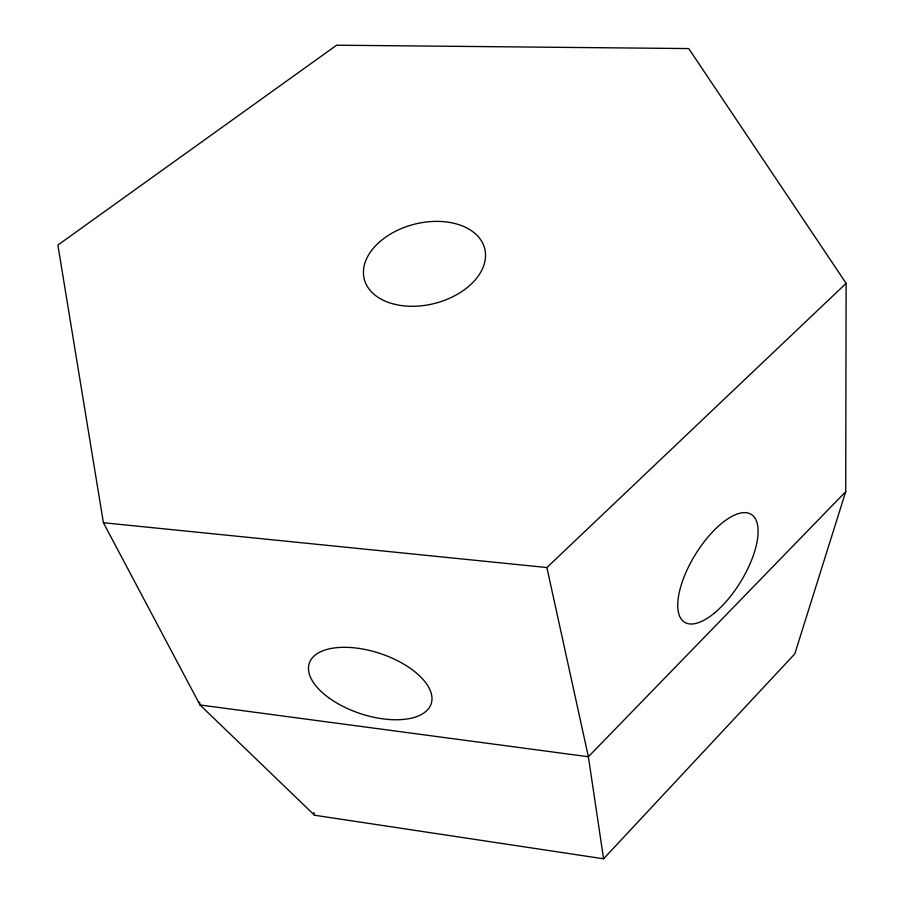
<?xml version="1.0" encoding="UTF-8"?>
<svg xmlns="http://www.w3.org/2000/svg" width="904" height="904" viewBox="0 0 904 904"><rect width="100%" height="100%" fill="white"/><g stroke="black" fill="none" stroke-linecap="round" stroke-linejoin="round"><path stroke-width="1.36" d="M845.715 491.663L846.121 283.314L688.735 48.567L336.616 45.2L57.879 245.063L103.406 522.727L200.021 704.973L314.513 815.227L603.578 858.8L794.785 653.897L845.715 491.663L588.38 756.75L603.578 858.8M103.406 522.727L546.886 567.542L846.121 283.314M313.846 812.481L314.513 815.227M546.886 567.542L588.38 756.75L200.021 704.973L199.479 702.216M394.856 304.332A62.116 40.872 -14.2 0 0 485.527 254.6A62.116 40.872 -14.2 0 0 393.059 232.565A62.116 40.872 -14.2 0 0 394.856 304.332M328.694 697.707A64.24 31.651 18.4 0 0 430.575 705.346A64.24 31.651 18.4 0 0 351.385 647.569A64.24 31.651 18.4 0 0 328.694 697.707M714.431 613.048A63.404 26.431 -58.3 0 0 754.354 517.235A63.404 26.431 -58.3 0 0 684.961 574.729A63.404 26.431 -58.3 0 0 714.431 613.048"/></g></svg>
